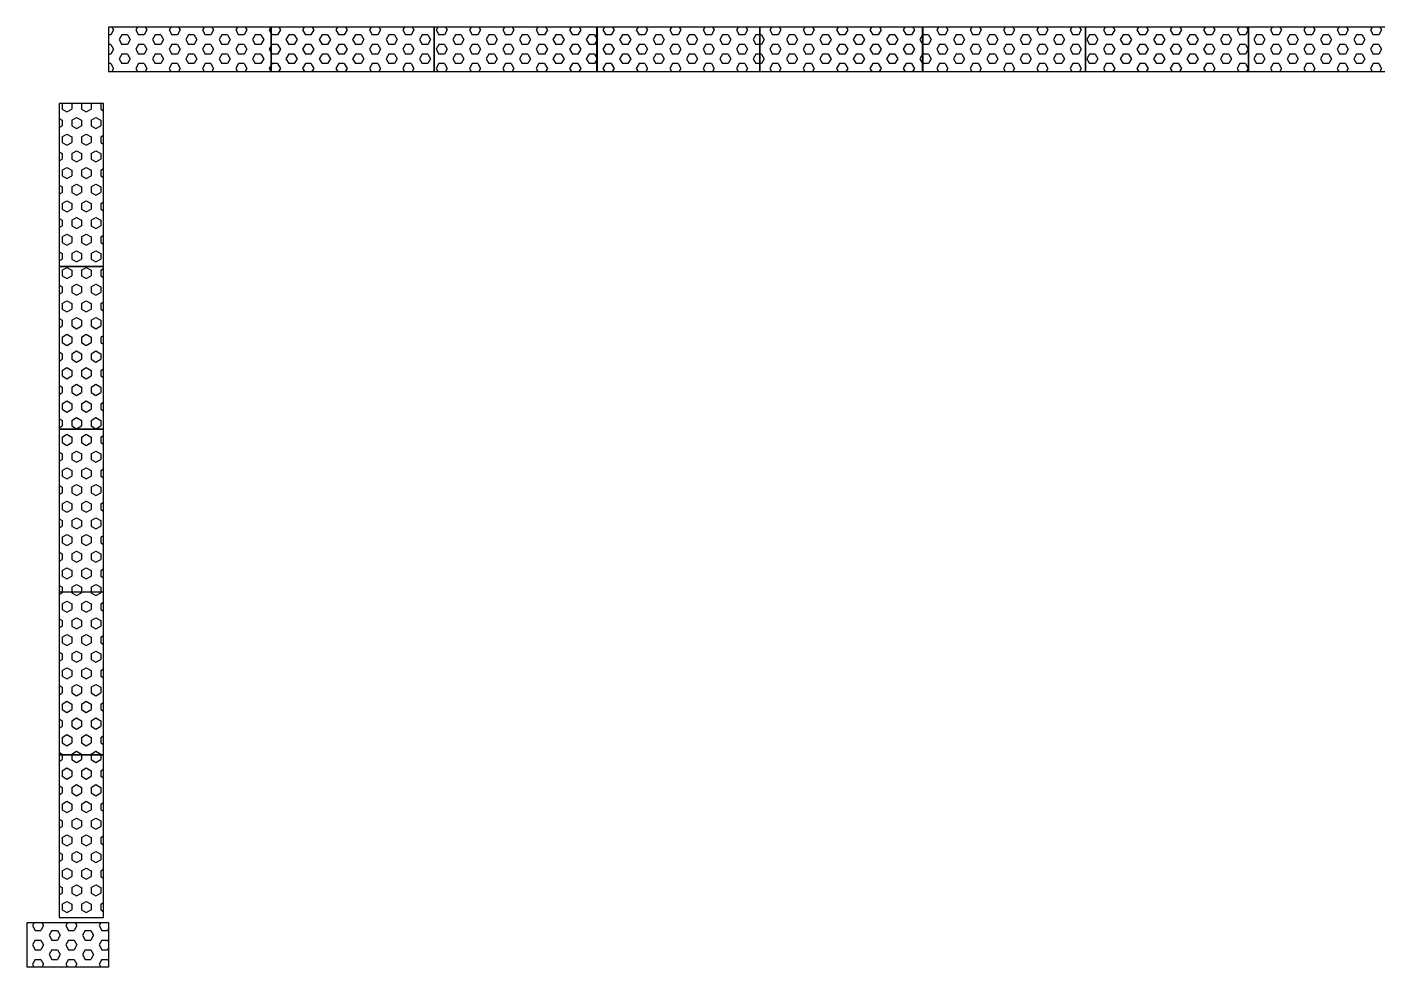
# Model space of a CAD drawing. Header units: millimetres. Extents: x 31568 to 240104, y 7702 to 61692.
# Drawn here: x 173531 to 188712, y 31453 to 42018 of the extents above; entities that cross this region are included whole.
import ezdxf

# ---------------------------------------------------------------- set-up
doc = ezdxf.new("R2010")
doc.units = ezdxf.units.MM
doc.layers.add('발판500×1829', color=131, linetype='Continuous')
doc.layers.add('발판500×914', color=240, linetype='Continuous')

# ---------------------------------------------------------------- blocks, each defined once
blk = doc.blocks.new('b500×914')
at = {"layer": '발판500×914', "linetype": 'ByBlock'}
h = blk.add_hatch(dxfattribs=at)
h.set_pattern_fill('HEX', color=256, scale=500, angle=90, style=0)
h.set_pattern_definition([(180, (372377.89, -112728.83), (6e-14, 108.253175), [62.5, -125]), (60, (372377.89, -112728.83), (93.75, -54.126588), [62.5, -125]), (120, (372315.39, -112728.83), (93.75, 54.126588), [62.5, -125])])
h.paths.add_polyline_path([(914, -250), (0, -250), (0, 250), (914, 250)])
at = {"layer": '발판500×914', "linetype": 'ByBlock', "ltscale": 2}
blk.add_lwpolyline([(914, -250), (0, -250), (0, 250), (914, 250)], close=True, dxfattribs=at)
blk = doc.blocks.new('509')
at = {"layer": '발판500×914', "linetype": 'ByBlock', "ltscale": 2}
blk.add_blockref('b500×914', (0, 0), dxfattribs=at)
blk = doc.blocks.new('발판500x914')
at = {"layer": '발판500×914'}
blk.add_blockref('509', (1, -305, 48), dxfattribs=at)
blk = doc.blocks.new('19x9x6_코너')
for p in [(0, 0, 709), (0, 0, 2609)]:
    blk.add_blockref('발판500x914', p)
blk = doc.blocks.new('b500×1829')
at = {"layer": '발판500×1829', "linetype": 'ByBlock'}
h = blk.add_hatch(dxfattribs=at)
h.set_pattern_fill('HEX', color=256, scale=500, style=0)
h.set_pattern_definition([(0, (-371158.89, -112728.83), (0, 108.253175), [62.5, -125]), (120, (-371158.89, -112728.83), (-93.75, -54.126588), [62.5, -125]), (60, (-371096.39, -112728.83), (-93.75, 54.126588), [62.5, -125])])
h.paths.add_polyline_path([(0, -250), (1829, -250), (1829, 250), (0, 250)])
at = {"layer": '발판500×1829', "linetype": 'ByBlock', "ltscale": 2}
blk.add_lwpolyline([(0, -250), (1829, -250), (1829, 250), (0, 250)], close=True, dxfattribs=at)
blk = doc.blocks.new('518')
at = {"layer": '발판500×1829', "linetype": 'ByBlock', "ltscale": 2}
blk.add_blockref('b500×1829', (0, 0), dxfattribs=at)
blk = doc.blocks.new('발판500x1825')
at = {"layer": '발판500×1829'}
blk.add_blockref('518', (1, -305, 48), dxfattribs=at)
blk = doc.blocks.new('38x18x6')
for p in [(0, 0, 2609), (0, 0, 709)]:
    blk.add_blockref('발판500x1825', p)
blk = doc.blocks.new('19x18x6')
blk.add_blockref('발판500x1825', (0, 0, 709))

msp = doc.modelspace()

# ---------------------------------------------------------------- block references
for name, p, rotation in [('38x18x6', (176276, 41463, 43490), 180), ('38x18x6', (176276, 41463, 47290), 180), ('38x18x6', (176276, 41463, 51090), 180), ('38x18x6', (176276, 41463, 54890), 180), ('38x18x6', (176276, 41463, 58690), 180), ('38x18x6', (176276, 41463, 62490), 180), ('38x18x6', (176276, 41463, 66290), 180), ('38x18x6', (176276, 41463, 70090), 180), ('38x18x6', (176276, 41463, 73890), 180), ('38x18x6', (176276, 41463, 77690), 180), ('38x18x6', (176276, 41463, 81490), 180), ('38x18x6', (176276, 41463, 85290), 180), ('38x18x6', (176276, 41463, 89090), 180), ('19x18x6', (176276, 41463, 92890), 180), ('38x18x6', (178106, 41463, 43490), 180), ('38x18x6', (178106, 41463, 47290), 180), ('38x18x6', (178106, 41463, 51090), 180), ('38x18x6', (178106, 41463, 54890), 180), ('38x18x6', (178106, 41463, 58690), 180), ('38x18x6', (178106, 41463, 62490), 180), ('38x18x6', (178106, 41463, 66290), 180), ('38x18x6', (178106, 41463, 70090), 180), ('38x18x6', (178106, 41463, 73890), 180), ('38x18x6', (178106, 41463, 77690), 180), ('38x18x6', (178106, 41463, 81490), 180), ('38x18x6', (178106, 41463, 85290), 180), ('38x18x6', (178106, 41463, 89090), 180), ('19x18x6', (178106, 41463, 92890), 180), ('38x18x6', (179936, 41463, 43490), 180), ('38x18x6', (179936, 41463, 47290), 180), ('38x18x6', (179936, 41463, 51090), 180), ('38x18x6', (179936, 41463, 54890), 180), ('38x18x6', (179936, 41463, 58690), 180), ('38x18x6', (179936, 41463, 62490), 180), ('38x18x6', (179936, 41463, 66290), 180), ('38x18x6', (179936, 41463, 70090), 180), ('38x18x6', (179936, 41463, 73890), 180), ('38x18x6', (179936, 41463, 77690), 180), ('38x18x6', (179936, 41463, 81490), 180), ('38x18x6', (179936, 41463, 85290), 180), ('38x18x6', (179936, 41463, 89090), 180), ('19x18x6', (179936, 41463, 92890), 180), ('38x18x6', (181766, 41463, 43490), 180), ('38x18x6', (181766, 41463, 47290), 180), ('38x18x6', (181766, 41463, 51090), 180), ('38x18x6', (181766, 41463, 54890), 180), ('38x18x6', (181766, 41463, 58690), 180), ('38x18x6', (181766, 41463, 62490), 180), ('38x18x6', (181766, 41463, 66290), 180), ('38x18x6', (181766, 41463, 70090), 180), ('38x18x6', (181766, 41463, 73890), 180), ('38x18x6', (181766, 41463, 77690), 180), ('38x18x6', (181766, 41463, 81490), 180), ('38x18x6', (181766, 41463, 85290), 180), ('38x18x6', (181766, 41463, 89090), 180), ('19x18x6', (181766, 41463, 92890), 180), ('38x18x6', (183596, 41463, 43490), 180), ('38x18x6', (183596, 41463, 47290), 180), ('38x18x6', (183596, 41463, 51090), 180), ('38x18x6', (183596, 41463, 54890), 180), ('38x18x6', (183596, 41463, 58690), 180), ('38x18x6', (183596, 41463, 62490), 180), ('38x18x6', (183596, 41463, 66290), 180), ('38x18x6', (183596, 41463, 70090), 180), ('38x18x6', (183596, 41463, 73890), 180), ('38x18x6', (183596, 41463, 77690), 180), ('38x18x6', (183596, 41463, 81490), 180), ('38x18x6', (183596, 41463, 85290), 180), ('38x18x6', (183596, 41463, 89090), 180), ('19x18x6', (183596, 41463, 92890), 180), ('38x18x6', (185426, 41463, 43490), 180), ('38x18x6', (185426, 41463, 47290), 180), ('38x18x6', (185426, 41463, 51090), 180), ('38x18x6', (185426, 41463, 54890), 180), ('38x18x6', (185426, 41463, 58690), 180), ('38x18x6', (185426, 41463, 62490), 180), ('38x18x6', (185426, 41463, 66290), 180), ('38x18x6', (185426, 41463, 70090), 180), ('38x18x6', (185426, 41463, 73890), 180), ('38x18x6', (185426, 41463, 77690), 180), ('38x18x6', (185426, 41463, 81490), 180), ('38x18x6', (185426, 41463, 85290), 180), ('38x18x6', (185426, 41463, 89090), 180), ('19x18x6', (185426, 41463, 92890), 180), ('38x18x6', (187256, 41463, 43490), 180), ('38x18x6', (187256, 41463, 47290), 180), ('38x18x6', (187256, 41463, 51090), 180), ('38x18x6', (187256, 41463, 54890), 180), ('38x18x6', (187256, 41463, 58690), 180), ('38x18x6', (187256, 41463, 62490), 180), ('38x18x6', (187256, 41463, 66290), 180), ('38x18x6', (187256, 41463, 70090), 180), ('38x18x6', (187256, 41463, 73890), 180), ('38x18x6', (187256, 41463, 77690), 180), ('38x18x6', (187256, 41463, 81490), 180), ('38x18x6', (187256, 41463, 85290), 180), ('38x18x6', (187256, 41463, 89090), 180), ('19x18x6', (187256, 41463, 92890), 180), ('38x18x6', (189086, 41463, 43490), 180), ('38x18x6', (189086, 41463, 47290), 180), ('38x18x6', (189086, 41463, 51090), 180), ('38x18x6', (189086, 41463, 54890), 180), ('38x18x6', (189086, 41463, 58690), 180), ('38x18x6', (189086, 41463, 62490), 180), ('38x18x6', (189086, 41463, 66290), 180), ('38x18x6', (189086, 41463, 70090), 180), ('38x18x6', (189086, 41463, 73890), 180), ('38x18x6', (189086, 41463, 77690), 180), ('38x18x6', (189086, 41463, 81490), 180), ('38x18x6', (189086, 41463, 85290), 180), ('38x18x6', (189086, 41463, 89090), 180), ('19x18x6', (189086, 41463, 92890), 180), ('38x18x6', (174446, 41158, 47290), 270), ('38x18x6', (174446, 41158, 51090), 270), ('38x18x6', (174446, 41158, 54890), 270), ('38x18x6', (174446, 41158, 58690), 270), ('38x18x6', (174446, 41158, 62490), 270), ('38x18x6', (174446, 41158, 66290), 270), ('38x18x6', (174446, 41158, 70090), 270), ('38x18x6', (174446, 41158, 73890), 270), ('38x18x6', (174446, 41158, 77690), 270), ('38x18x6', (174446, 41158, 81490), 270), ('38x18x6', (174446, 41158, 85290), 270), ('38x18x6', (174446, 41158, 89090), 270), ('38x18x6', (174446, 39328, 47290), 270), ('38x18x6', (174446, 39328, 51090), 270), ('38x18x6', (174446, 39328, 54890), 270), ('38x18x6', (174446, 39328, 58690), 270), ('38x18x6', (174446, 39328, 62490), 270), ('38x18x6', (174446, 39328, 66290), 270), ('38x18x6', (174446, 39328, 70090), 270), ('38x18x6', (174446, 39328, 73890), 270), ('38x18x6', (174446, 39328, 77690), 270), ('38x18x6', (174446, 39328, 81490), 270), ('38x18x6', (174446, 39328, 85290), 270), ('38x18x6', (174446, 39328, 89090), 270), ('38x18x6', (174446, 37498, 47290), 270), ('38x18x6', (174446, 37498, 51090), 270), ('38x18x6', (174446, 37498, 54890), 270), ('38x18x6', (174446, 37498, 58690), 270), ('38x18x6', (174446, 37498, 62490), 270), ('38x18x6', (174446, 37498, 66290), 270), ('38x18x6', (174446, 37498, 70090), 270), ('38x18x6', (174446, 37498, 73890), 270), ('38x18x6', (174446, 37498, 77690), 270), ('38x18x6', (174446, 37498, 81490), 270), ('38x18x6', (174446, 37498, 85290), 270), ('38x18x6', (174446, 37498, 89090), 270), ('38x18x6', (174446, 35668, 47290), 270), ('38x18x6', (174446, 35668, 51090), 270), ('38x18x6', (174446, 35668, 54890), 270), ('38x18x6', (174446, 35668, 58690), 270), ('38x18x6', (174446, 35668, 62490), 270), ('38x18x6', (174446, 35668, 66290), 270), ('38x18x6', (174446, 35668, 70090), 270), ('38x18x6', (174446, 35668, 73890), 270), ('38x18x6', (174446, 35668, 77690), 270), ('38x18x6', (174446, 35668, 81490), 270), ('38x18x6', (174446, 35668, 85290), 270), ('38x18x6', (174446, 35668, 89090), 270), ('38x18x6', (174446, 33838, 47290), 270), ('38x18x6', (174446, 33838, 51090), 270), ('38x18x6', (174446, 33838, 54890), 270), ('38x18x6', (174446, 33838, 58690), 270), ('38x18x6', (174446, 33838, 62490), 270), ('38x18x6', (174446, 33838, 66290), 270), ('38x18x6', (174446, 33838, 70090), 270), ('38x18x6', (174446, 33838, 73890), 270), ('38x18x6', (174446, 33838, 77690), 270), ('38x18x6', (174446, 33838, 81490), 270), ('38x18x6', (174446, 33838, 85290), 270), ('38x18x6', (174446, 33838, 89090), 270), ('19x9x6_코너', (174446, 31398, 43490), 180)]:
    msp.add_blockref(name, p, dxfattribs=dict(rotation=rotation))

doc.saveas('drawing.dxf')
